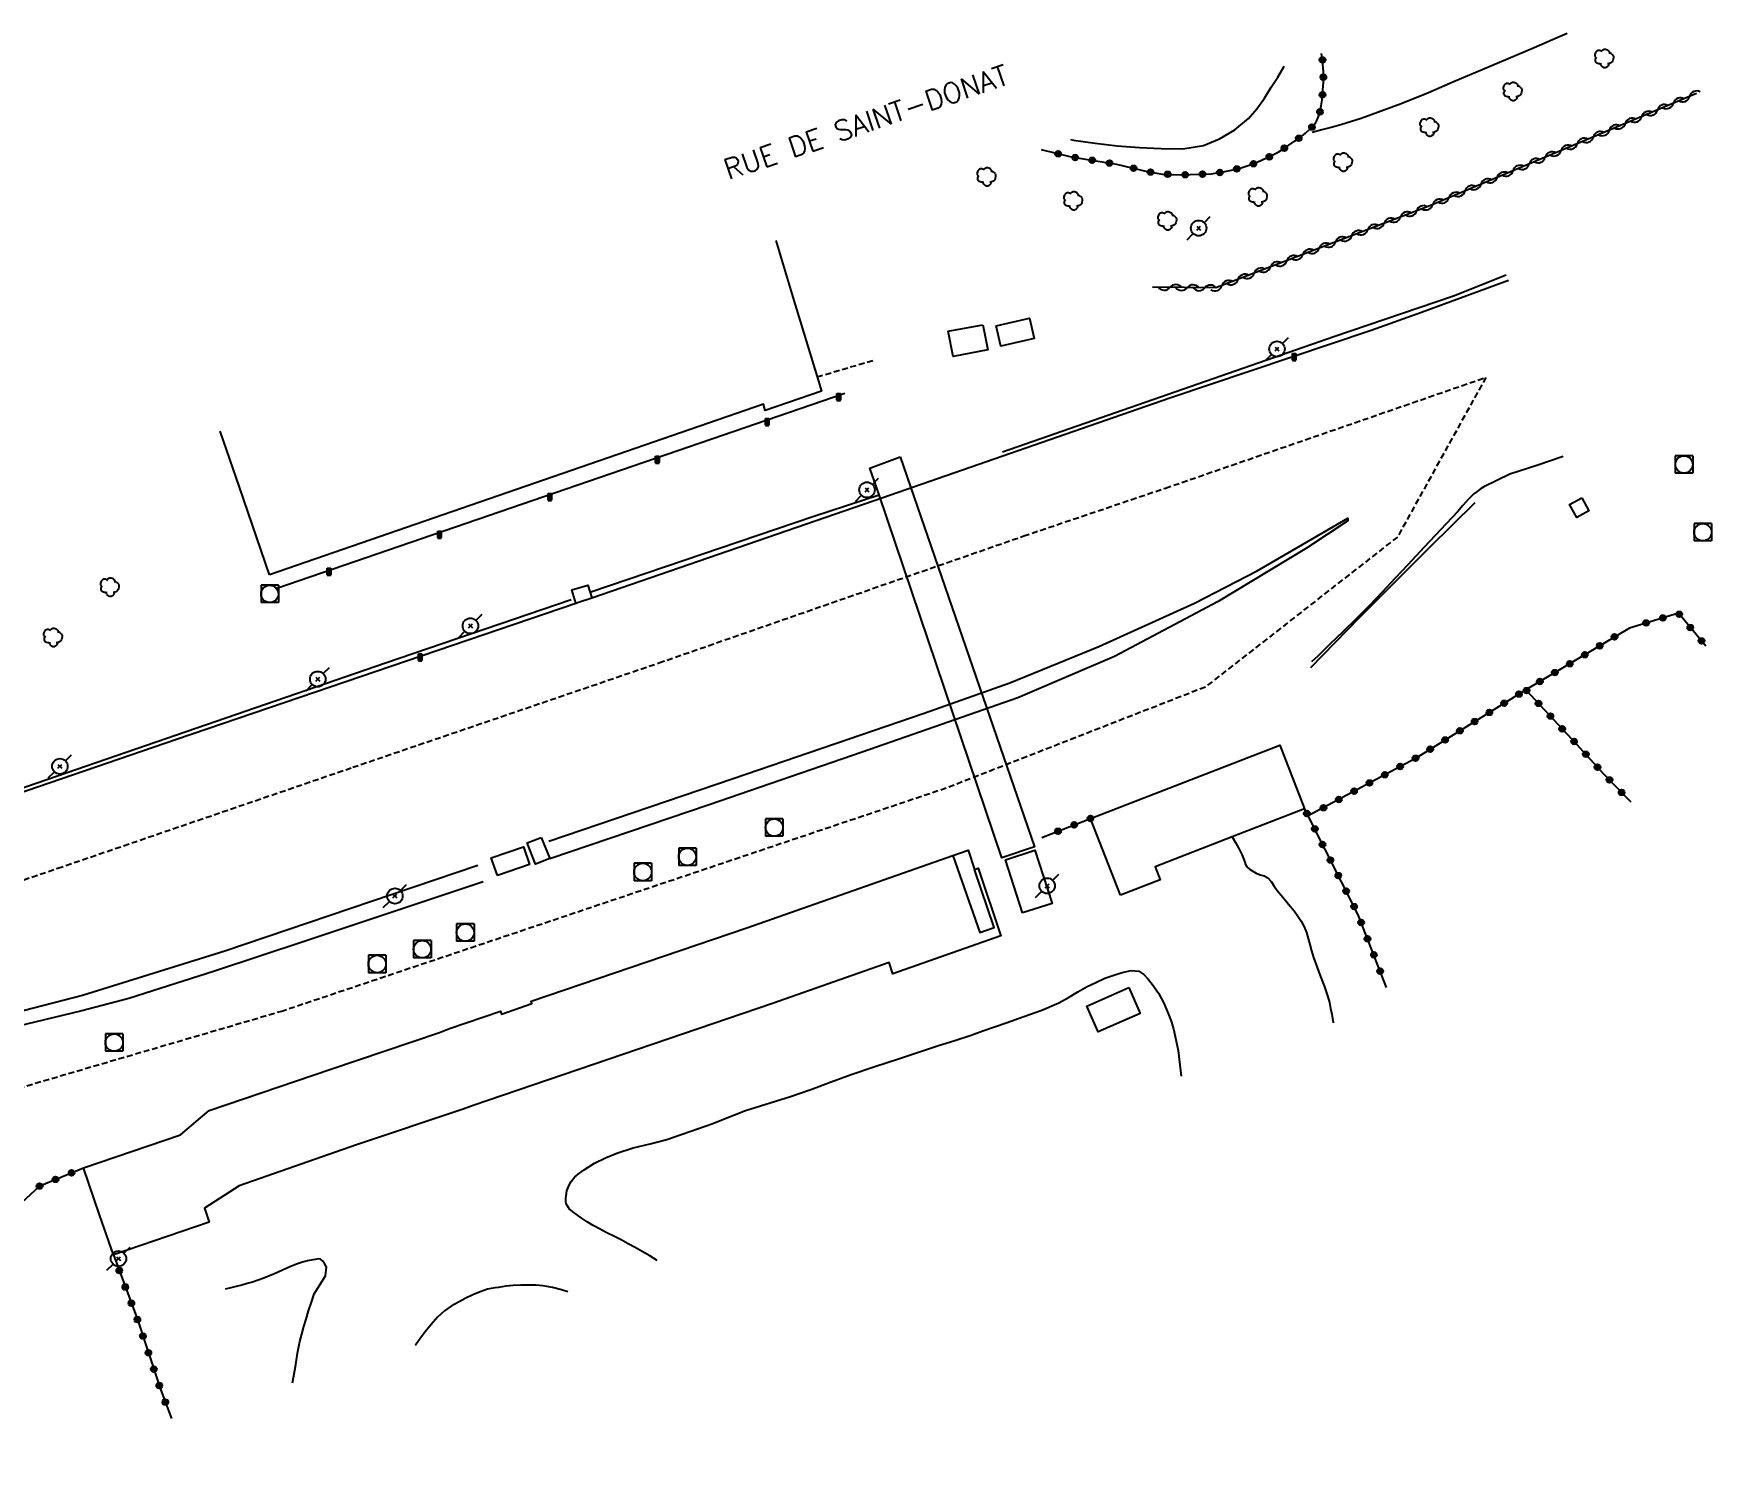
# Model space of a CAD drawing. Header units: millimetres. Extents: x 170000 to 171000, y 110000 to 111000.
# Drawn here: x 170478 to 170622.7, y 110304.8 to 110428 of the extents above; entities that cross this region are included whole.
import ezdxf
from ezdxf.enums import TextEntityAlignment as Align

# ---------------------------------------------------------------- set-up
doc = ezdxf.new("R2010")
doc.units = ezdxf.units.MM
doc.linetypes.add('DASHED', pattern=[0.75, 0.5, -0.25])
doc.layers.get('0').update_dxf_attribs({"linetype": 'CONTINUOUS'})
for name, color, linetype in [('W0001', 6, 'DASHED'), ('W0004', 5, 'CONTINUOUS'), ('W0008', 7, 'CONTINUOUS'), ('W0010', 4, 'CONTINUOUS'), ('W0017', 7, 'CONTINUOUS'), ('W0104', 1, 'CONTINUOUS'), ('W0105', 7, 'CONTINUOUS'), ('W0112', 1, 'DASHED'), ('W0300', 7, 'CONTINUOUS'), ('W0310', 3, 'CONTINUOUS'), ('W0323', 7, 'CONTINUOUS'), ('W0333', 7, 'CONTINUOUS'), ('W0401', 7, 'CONTINUOUS'), ('W0420', 7, 'CONTINUOUS'), ('W0439', 7, 'CONTINUOUS'), ('W0473', 7, 'CONTINUOUS'), ('W0989', 7, 'CONTINUOUS')]:
    doc.layers.add(name, color=color, linetype=linetype)
doc.styles.get("Standard").update_dxf_attribs({"font": 'romans.shx', "width": 0.85})

# ---------------------------------------------------------------- blocks, each defined once
blk = doc.blocks.new('T473')
for p, q in [((-0.166667, 0.166667), (0.166667, -0.166667)), ((-0.166667, -0.166667), (0.166667, 0.166667)), ((0.500001, 0.500001), (1.000002, 1.000002)), ((-1.000002, -1.000002), (-0.500001, -0.500001))]:
    blk.add_line(p, q)
blk.add_ellipse((0, 0), major_axis=(0.471405, 0.471405), ratio=1, start_param=5.4977871438, end_param=11.780972451)
blk = doc.blocks.new('T420')
for p, q in [((0.75, 0.75), (-0.75, 0.75)), ((-0.75, 0.75), (-0.75, -0.75)), ((0.75, 0.75), (0.75, -0.75)), ((0.75, -0.75), (-0.75, -0.75))]:
    blk.add_line(p, q)
blk.add_ellipse((0, 0), major_axis=(-0.53, 0.53), ratio=1, start_param=3.926991, end_param=10.210176)
blk = doc.blocks.new('T300')
for p, q in [((-0.8, 0.51), (-0.86, 0.34)), ((-0.86, 0.34), (-0.86, 0.17)), ((-0.86, 0.17), (-0.74, 0.06)), ((-0.69, 0.63), (-0.8, 0.51)), ((-0.8, -0.06), (-0.74, 0.06)), ((-0.74, 0.06), (-0.69, 0.11)), ((-0.57, 0.69), (-0.69, 0.63)), ((-0.46, 0.69), (-0.57, 0.69)), ((-0.29, 0.63), (-0.46, 0.69)), ((-0.29, 0.63), (-0.17, 0.74)), ((-0.23, 0.57), (-0.29, 0.63)), ((-0.17, 0.74), (-0.06, 0.8)), ((-0.06, 0.8), (0.06, 0.8)), ((0.06, 0.8), (0.23, 0.74)), ((0.23, 0.74), (0.34, 0.63)), ((0.34, 0.63), (0.4, 0.51)), ((0.46, 0.46), (0.34, 0.46)), ((0.4, 0.51), (0.4, 0.46)), ((0.57, 0.4), (0.46, 0.46)), ((0.57, 0.4), (0.69, 0.29)), ((0.69, 0.29), (0.74, 0.17)), ((0.74, 0.06), (0.69, -0.17)), ((0.74, 0.17), (0.74, 0.06)), ((-0.8, -0.17), (-0.8, -0.06)), ((-0.8, -0.23), (-0.8, -0.17)), ((-0.74, -0.34), (-0.8, -0.23)), ((-0.69, -0.4), (-0.74, -0.34)), ((-0.51, -0.46), (-0.69, -0.4)), ((-0.4, -0.46), (-0.51, -0.46)), ((-0.4, -0.46), (-0.34, -0.46)), ((-0.34, -0.46), (-0.34, -0.4)), ((-0.34, -0.51), (-0.34, -0.46)), ((-0.29, -0.63), (-0.34, -0.51)), ((-0.17, -0.74), (-0.29, -0.63)), ((-0.06, -0.8), (-0.17, -0.74)), ((0.06, -0.8), (-0.06, -0.8)), ((0.17, -0.74), (0.06, -0.8)), ((0.23, -0.69), (0.17, -0.74)), ((0.29, -0.46), (0.23, -0.46)), ((0.29, -0.63), (0.23, -0.69)), ((0.46, -0.4), (0.29, -0.46)), ((0.34, -0.51), (0.29, -0.63)), ((0.34, -0.51), (0.34, -0.46)), ((0.57, -0.34), (0.46, -0.4)), ((0.63, -0.29), (0.57, -0.34)), ((0.69, -0.17), (0.63, -0.29))]:
    blk.add_line(p, q)
blk = doc.blocks.new('T401')
for p, q in [((-0.3, 0.3), (0, 0.3)), ((-0.3, -0.25), (-0.3, 0.3)), ((-0.3, 0.15), (0, 0.15)), ((-0.3, 0), (0, 0)), ((0, 0.3), (0, -0.25)), ((-0.3, -0.15), (0, -0.15)), ((-0.3, -0.25), (-0.3, -0.3)), ((-0.3, -0.3), (0, -0.3)), ((0, -0.3), (0, -0.25))]:
    blk.add_line(p, q)
blk = doc.blocks.new('t323o')
at = {"color": 0, "linetype": 'Continuous'}
for radius in [0.25, 0.15]:
    blk.add_circle((0, 0), radius, dxfattribs=at)
blk = doc.blocks.new('t310o')
at = {"color": 0, "linetype": 'Continuous'}
for centre, start, end in [((-0.5, 0.38), 216.8699, 323.1304), ((0.5, -0.37), 36.8699, 143.1303)]:
    blk.add_arc(centre, 0.625, start, end, dxfattribs=at)

msp = doc.modelspace()

# ---------------------------------------------------------------- linework, layer by layer
at = {"layer": 'W0001'}
for points in [[(170413.81, 110333.5), (170445.15, 110344.31), (170480.05, 110356.12), (170505.48, 110364.82), (170531.88, 110373.82), (170563.33, 110384.76), (170575.54, 110388.88), (170603.16, 110398.42)], [(170603.16, 110398.42), (170595.53, 110384.66), (170578.98, 110371.74), (170556.64, 110363.02), (170524.65, 110352.27), (170499.46, 110343.82), (170466, 110334.02), (170428.57, 110328.69)]]:
    msp.add_lwpolyline(points, dxfattribs=at)
at = {"layer": 'W0004'}
msp.add_lwpolyline([(170498.95, 110380.27), (170547.91, 110397.05)], dxfattribs=at)
at = {"layer": 'W0008'}
for points in [[(170411.28, 110340.2), (170436.47, 110348.91), (170459.53, 110356.71), (170490.29, 110367.24), (170524.71, 110378.96), (170524.94, 110379.04), (170526.08, 110379.43), (170550.42, 110387.8), (170575.93, 110396.67), (170593.28, 110402.48), (170597.6, 110404.04), (170604.02, 110406.4), (170605.1, 110406.79)], [(170609.81, 110391.59), (170607.64, 110390.87), (170605.21, 110390.07), (170602.97, 110388.98), (170602.68, 110388.79), (170602.4, 110388.6), (170602.12, 110388.39), (170601.62, 110387.9), (170601.16, 110387.37), (170600.7, 110386.84), (170599.28, 110385.31), (170597.85, 110383.8), (170596.42, 110382.28), (170595.32, 110381.09), (170594.22, 110379.91), (170593.1, 110378.74), (170591.99, 110377.62), (170590.86, 110376.52), (170589.72, 110375.43), (170589.2, 110374.92), (170588.67, 110374.41), (170588.14, 110373.91)]]:
    msp.add_lwpolyline(points, dxfattribs=at)
at = {"layer": 'W0010'}
for points in [[(170561.49, 110392.01), (170590.06, 110401.94), (170600.36, 110405.46), (170604.92, 110407.26)], [(170526.02, 110379.93), (170545.22, 110386.46), (170550.85, 110388.31)], [(170588.06, 110373.43), (170592.27, 110377.73), (170598.33, 110383.8), (170602.23, 110387.64)], [(170522.4, 110358.46), (170538.29, 110363.87), (170554.74, 110369.5), (170562.12, 110372.09), (170569.8, 110375.24), (170578.03, 110378.96), (170583.44, 110381.75), (170591.26, 110386.28), (170591.26, 110386.06), (170587.7, 110383.7), (170580.09, 110379.12)], [(170417.83, 110342.66), (170439.02, 110350.05), (170466.16, 110359.33), (170508.32, 110373.83), (170524.31, 110379.28)], [(170580.09, 110379.12), (170571.14, 110374.37), (170562.82, 110370.8), (170556.22, 110368.5), (170549.41, 110366.14), (170536.22, 110361.59), (170522.46, 110356.93)], [(170443.04, 110335.54), (170450.7, 110337.51), (170463.51, 110340.58), (170470.37, 110342.13), (170482.19, 110345.2), (170494.45, 110349.01), (170508.88, 110353.9), (170516.26, 110356.4)], [(170516.73, 110354.94), (170501.39, 110349.85), (170493.56, 110347.26), (170486.18, 110344.91), (170482.14, 110343.84), (170476.52, 110342.5), (170469.71, 110341.02), (170463.1, 110339.65), (170455.8, 110338.12), (170449.96, 110336.97), (170447.74, 110336.49), (170443.04, 110335.54)]]:
    msp.add_lwpolyline(points, dxfattribs=at)
at = {"layer": 'W0017'}
for points in [[(170610.16, 110428.04), (170609.56, 110427.78), (170607.32, 110426.82), (170605.08, 110425.87), (170602.83, 110424.92), (170600.52, 110423.93), (170598.2, 110422.94), (170595.86, 110422), (170594.14, 110421.36), (170592.41, 110420.74), (170590.66, 110420.18), (170589.83, 110419.95), (170589.01, 110419.74), (170588.18, 110419.53)], [(170567.35, 110418.92), (170567.6, 110418.87), (170569.49, 110418.61), (170571.39, 110418.38), (170573.29, 110418.24), (170575.16, 110418.13), (170577.04, 110418.11), (170578.82, 110418.41), (170580.21, 110418.98), (170581.53, 110419.76), (170582.7, 110420.72), (170583.43, 110421.55), (170584.07, 110422.48), (170584.66, 110423.43), (170585.22, 110424.29), (170585.74, 110425.17), (170585.77, 110425.23)], [(170581.29, 110358.83), (170581.58, 110358.33), (170581.87, 110357.83), (170582.13, 110357.32), (170582.18, 110357.17), (170582.24, 110357.02), (170582.3, 110356.88), (170582.37, 110356.66), (170582.44, 110356.44), (170582.54, 110356.25), (170582.77, 110356.03), (170583.06, 110355.86), (170583.36, 110355.71), (170583.7, 110355.57), (170584.05, 110355.46), (170584.36, 110355.3), (170584.66, 110354.98), (170584.91, 110354.59), (170585.16, 110354.21), (170585.65, 110353.62), (170586.15, 110353.04), (170586.62, 110352.45), (170586.95, 110352), (170587.25, 110351.55), (170587.51, 110351.07), (170587.7, 110350.58), (170587.84, 110350.07), (170587.98, 110349.55), (170588.14, 110349), (170588.31, 110348.44), (170588.49, 110347.88), (170588.84, 110346.93), (170589.22, 110346), (170589.54, 110345.04), (170589.67, 110344.55), (170589.77, 110344.05), (170589.87, 110343.55), (170590, 110342.83), (170590, 110342.81)], [(170531.72, 110322.33), (170531.09, 110322.72), (170530.44, 110323.1), (170529.84, 110323.44), (170529.23, 110323.77), (170528.62, 110324.1), (170528, 110324.41), (170527.38, 110324.72), (170526.76, 110325.05), (170526.22, 110325.35), (170525.69, 110325.66), (170525.18, 110326.01), (170524.67, 110326.36), (170524.17, 110326.74), (170523.89, 110327.21), (170523.85, 110327.43), (170523.85, 110327.66), (170523.87, 110327.89), (170523.95, 110328.33), (170524.11, 110328.75), (170524.32, 110329.14), (170524.63, 110329.52), (170525.02, 110329.85), (170525.42, 110330.15), (170526.31, 110330.72), (170527.27, 110331.17), (170528.25, 110331.57), (170529.66, 110332.02), (170531.11, 110332.38), (170532.55, 110332.76), (170533.88, 110333.2), (170535.2, 110333.66), (170536.51, 110334.14), (170537.45, 110334.5), (170538.39, 110334.88), (170539.34, 110335.24), (170540.63, 110335.66), (170541.93, 110336.04), (170543.23, 110336.45), (170544.98, 110337.06), (170546.72, 110337.71), (170548.46, 110338.34), (170550.5, 110339.04), (170552.54, 110339.71), (170554.59, 110340.39), (170555.99, 110340.84), (170557.39, 110341.29), (170558.78, 110341.75), (170559.79, 110342.1), (170560.8, 110342.45), (170561.8, 110342.8), (170563.34, 110343.34), (170564.87, 110343.89), (170566.35, 110344.54), (170567.17, 110344.99), (170567.98, 110345.47), (170568.8, 110345.92), (170569.54, 110346.29), (170570.3, 110346.64), (170571.08, 110346.91), (170571.82, 110347.15), (170572.57, 110347.32), (170573.25, 110347.25), (170573.67, 110346.97), (170574.04, 110346.57), (170574.38, 110346.14), (170574.93, 110345.35), (170575.39, 110344.49), (170575.78, 110343.6), (170576.02, 110342.96), (170576.22, 110342.3), (170576.39, 110341.63), (170576.63, 110340.42), (170576.78, 110339.19), (170576.88, 110338.2)], [(170500.28, 110311.77), (170500.4, 110312.38), (170500.57, 110313.36), (170500.73, 110314.35), (170500.93, 110315.34), (170501.1, 110315.98), (170501.28, 110316.63), (170501.46, 110317.27), (170501.68, 110318), (170501.92, 110318.74), (170502.17, 110319.46), (170502.64, 110320.24), (170503.13, 110321.01), (170503.21, 110321.74), (170503.09, 110322.01), (170502.92, 110322.27), (170502.71, 110322.43), (170502.5, 110322.46), (170502.27, 110322.42), (170502.03, 110322.37), (170501.58, 110322.29), (170501.14, 110322.17), (170500.71, 110322.04), (170500.06, 110321.78), (170499.44, 110321.48), (170498.81, 110321.19), (170498.32, 110320.99), (170497.82, 110320.8), (170497.32, 110320.63), (170496.85, 110320.47), (170496.38, 110320.33), (170495.91, 110320.2), (170495.44, 110320.08), (170494.97, 110319.97), (170494.5, 110319.86)], [(170524.02, 110319.62), (170523.48, 110319.8), (170522.69, 110320), (170521.9, 110320.13), (170521.26, 110320.19), (170520.61, 110320.2), (170519.96, 110320.19), (170519.32, 110320.16), (170518.68, 110320.1), (170518.05, 110320.01), (170517.73, 110319.97), (170517.41, 110319.91), (170517.1, 110319.84), (170516.46, 110319.63), (170515.85, 110319.36), (170515.24, 110319.07), (170514.6, 110318.74), (170513.97, 110318.39), (170513.38, 110317.99), (170512.79, 110317.43), (170512.24, 110316.82), (170511.73, 110316.17), (170511.29, 110315.6), (170510.88, 110315.02), (170510.86, 110315)]]:
    msp.add_lwpolyline(points, dxfattribs=at)
at = {"layer": 'W0104'}
for points in [[(170541.95, 110410.21), (170543.43, 110405.34), (170545.51, 110398.47), (170545.89, 110397.23), (170541.04, 110395.56), (170540.88, 110396.1), (170498.32, 110381.42)], [(170498.32, 110381.42), (170495.72, 110388.96), (170494.05, 110393.79)]]:
    msp.add_lwpolyline(points, dxfattribs=at)
for points in [[(170560.94, 110402.87), (170563.82, 110403.53), (170564.23, 110401.76), (170561.35, 110401.1)], [(170559.8, 110402.96), (170560.22, 110400.78), (170557.24, 110400.21), (170556.82, 110402.39)], [(170571.65, 110353.79), (170569.08, 110360.41), (170585.39, 110366.74), (170587.52, 110361.25), (170581.29, 110358.83), (170574.65, 110356.25), (170575.09, 110355.12)], [(170521.74, 110358.78), (170522.46, 110356.95), (170521.25, 110356.47), (170520.53, 110358.3), (170521.74, 110358.78)], [(170557.21, 110357.23), (170559.54, 110350.6), (170560.77, 110351.03), (170559.08, 110356.02), (170559.39, 110356.12), (170561.36, 110350.3), (170552.05, 110347.03), (170551.71, 110347.99), (170541.68, 110344.47), (170515.86, 110335.69), (170514.99, 110335.37), (170505.81, 110332.29), (170495.69, 110328.75), (170492.71, 110326.82), (170493.12, 110325.62), (170484.86, 110322.82), (170483.65, 110326.25), (170482.28, 110330.3), (170490.65, 110333.14), (170493.11, 110335.25), (170503.6, 110338.81), (170512.96, 110341.98), (170513.83, 110342.32), (170518.21, 110343.81), (170518.3, 110343.54), (170520.92, 110344.46), (170520.85, 110344.68), (170539.45, 110350.98), (170539.44, 110350.99)], [(170517.95, 110355.49), (170517.43, 110357.02), (170520.21, 110357.96), (170520.73, 110356.44)], [(170563.21, 110352.27), (170561.74, 110356.85), (170564.29, 110357.67), (170565.77, 110353.09)], [(170572.38, 110345.85), (170573.36, 110343.62), (170569.73, 110342.02), (170568.75, 110344.24)]]:
    msp.add_lwpolyline(points, close=True, dxfattribs=at)
at = {"layer": 'W0105'}
for points in [[(170524.71, 110378.96), (170524.37, 110380.1), (170525.75, 110380.51), (170526.08, 110379.43)], [(170557.21, 110357.23), (170558.53, 110357.67), (170559.08, 110356.02)]]:
    msp.add_lwpolyline(points, dxfattribs=at)
at = {"layer": 'W0112'}
msp.add_lwpolyline([(170545.51, 110398.47), (170550.38, 110399.9)], dxfattribs=at)
at = {"layer": 'W0310'}
msp.add_lwpolyline([(170621.31, 110422.88), (170598.34, 110413.21), (170579.89, 110406.13), (170574.43, 110406.2)], dxfattribs=at)
at = {"layer": 'W0323'}
for points in [[(170571.32, 110416.8), (170572.64, 110416.48), (170573.95, 110416.16), (170575.28, 110415.94), (170576.07, 110415.89), (170576.87, 110415.88), (170577.67, 110415.89), (170578.58, 110415.92), (170579.48, 110415.97), (170580.38, 110416.09), (170581.8, 110416.4), (170583.18, 110416.85), (170584.51, 110417.44), (170585.25, 110417.84), (170585.97, 110418.28), (170586.67, 110418.76), (170587.14, 110419.1), (170587.6, 110419.46), (170588.02, 110419.85), (170588.2, 110420.02), (170588.36, 110420.2), (170588.51, 110420.39), (170588.65, 110420.68), (170588.76, 110420.98), (170588.86, 110421.29), (170588.97, 110421.81), (170589.04, 110422.35), (170589.09, 110422.88), (170589.15, 110423.82), (170589.16, 110424.77), (170589.09, 110425.7), (170589, 110426.34)], [(170564.83, 110418.05), (170567.41, 110417.41), (170571.32, 110416.8)], [(170622.12, 110375.26), (170619.76, 110378.09), (170615.54, 110376.82)], [(170615.54, 110376.82), (170606.6, 110371.49), (170610.98, 110366.81), (170613.31, 110364.25), (170615.64, 110361.86)], [(170606.6, 110371.49), (170597.09, 110365.59), (170587.84, 110360.63)], [(170594.6, 110345.86), (170592.15, 110352.12), (170587.84, 110360.63), (170587.52, 110361.25)], [(170564.89, 110358.76), (170569.08, 110360.41)], [(170476.56, 110304.84), (170475.22, 110308.93), (170471.44, 110319.16), (170470.47, 110321.33), (170473.43, 110324.09), (170478.5, 110328.76), (170482.28, 110330.3)], [(170484.86, 110322.82), (170486.92, 110317.25), (170488.94, 110311.16), (170489.86, 110308.72)]]:
    msp.add_lwpolyline(points, dxfattribs=at)
at = {"layer": 'W0333'}
msp.add_lwpolyline([(170552.67, 110391.56), (170564.24, 110357.97), (170561.43, 110357.01), (170550.85, 110388.31), (170550.07, 110390.61)], close=True, dxfattribs=at)
at = {"layer": 'W0439'}
msp.add_lwpolyline([(170611.42, 110388.05), (170612.04, 110386.93), (170610.99, 110386.35), (170610.37, 110387.48), (170611.42, 110388.05)], close=True, dxfattribs=at)

# ---------------------------------------------------------------- block references
at = {"layer": 'W0300'}
for p in [(170613.41, 110425.9), (170605.52, 110423.05), (170598.34, 110419.99), (170590.89, 110416.97), (170560.16, 110415.7), (170583.55, 110413.98), (170567.63, 110413.64), (170575.75, 110411.9), (170484.59, 110380.34), (170479.7, 110376)]:
    msp.add_blockref('T300', p, dxfattribs=at)
at = {"layer": 'W0310'}
for p, rotation in [((170617.95, 110421.46), 202.8189631607117), ((170619.33, 110422.05), 202.8189631607117), ((170620.71, 110422.63), 202.8189631607117), ((170615.18, 110420.3), 202.8189631607117), ((170616.57, 110420.88), 202.8189631607117), ((170611.04, 110418.56), 202.8189631607117), ((170612.42, 110419.14), 202.8189631607117), ((170613.8, 110419.72), 202.8189631607117), ((170608.27, 110417.39), 202.8189631607117), ((170609.65, 110417.97), 202.8189631607117), ((170604.12, 110415.65), 202.8189631607117), ((170605.5, 110416.23), 202.8189631607117), ((170606.89, 110416.81), 202.8189631607117), ((170601.36, 110414.48), 202.8189631607117), ((170602.74, 110415.07), 202.8189631607117), ((170597.19, 110412.77), 200.9971334566879), ((170598.59, 110413.32), 202.8189631607117), ((170599.97, 110413.9), 202.8189631607117), ((170594.39, 110411.7), 200.9971334566879), ((170595.79, 110412.24), 200.9971334566879), ((170590.19, 110410.09), 200.9971334566879), ((170591.59, 110410.62), 200.9971334566879), ((170592.99, 110411.16), 200.9971334566879), ((170585.99, 110408.47), 200.9971334566879), ((170587.39, 110409.01), 200.9971334566879), ((170588.79, 110409.55), 200.9971334566879), ((170581.79, 110406.86), 200.9971334566879), ((170583.19, 110407.4), 200.9971334566879), ((170584.59, 110407.94), 200.9971334566879), ((170575.93, 110406.18), 179.2974698307539), ((170577.43, 110406.16), 179.2974698307539), ((170578.93, 110406.14), 179.2974698307539), ((170580.39, 110406.32), 200.9971334566879)]:
    msp.add_blockref('t310o', p, dxfattribs=dict(at, rotation=rotation))
at = {"layer": 'W0323'}
for p, rotation in [((170589.08, 110425.77), 98.41992994007308), ((170589.15, 110424.28), 89.87861081954975), ((170589.08, 110422.78), 84.68053433817694), ((170588.86, 110421.3), 77.3900204253753), ((170587.03, 110419.02), 35.9620832112963), ((170588.17, 110419.99), 45.16607425877555), ((170566.29, 110417.69), 346.1099322354265), ((170567.75, 110417.36), 351.0371509501824), ((170584.49, 110417.43), 23.71765385849458), ((170585.79, 110418.17), 31.62523401445836), ((170569.23, 110417.13), 351.0371509501824), ((170570.72, 110416.89), 351.0371509501824), ((170572.78, 110416.44), 346.3131167114195), ((170574.24, 110416.11), 350.8322189846256), ((170575.73, 110415.92), 356.3248411713913), ((170577.23, 110415.88), 0.7179546455923719), ((170578.73, 110415.93), 3.654897029358613), ((170580.22, 110416.07), 7.242908733074071), ((170581.69, 110416.38), 12.43445139390023), ((170583.12, 110416.83), 18.07507103379194), ((170616.98, 110377.26), 196.7541395724918), ((170618.42, 110377.69), 196.7541395724918), ((170619.82, 110378.01), 129.8830111907085), ((170620.78, 110376.86), 129.8830111907085), ((170612.97, 110375.29), 210.7938071209559), ((170614.25, 110376.06), 210.7938071209559), ((170621.74, 110375.71), 129.8830111907085), ((170611.68, 110374.52), 210.7938071209559), ((170609.1, 110372.98), 210.7938071209559), ((170610.39, 110373.75), 210.7938071209559), ((170606.01, 110371.13), 211.8009131900242), ((170606.67, 110371.43), 313.0733841530691), ((170607.81, 110372.22), 210.7938071209559), ((170603.46, 110369.55), 211.8009131900242), ((170604.74, 110370.34), 211.8009131900242), ((170607.69, 110370.33), 313.0733841530691), ((170602.19, 110368.76), 211.8009131900242), ((170608.72, 110369.24), 313.0733841530691), ((170609.74, 110368.14), 313.0733841530691), ((170599.64, 110367.18), 211.8009131900242), ((170600.91, 110367.97), 211.8009131900242), ((170610.76, 110367.04), 313.0733841530691), ((170597.09, 110365.6), 211.8009131900242), ((170598.36, 110366.39), 211.8009131900242), ((170611.78, 110365.94), 312.2201509461078), ((170594.44, 110364.18), 208.2323700720304), ((170595.77, 110364.89), 208.2323700720304), ((170612.78, 110364.83), 312.2201509461078), ((170613.81, 110363.73), 314.3146252359352), ((170591.8, 110362.76), 208.2323700720304), ((170593.12, 110363.47), 208.2323700720304), ((170614.86, 110362.66), 314.3146252359352), ((170587.73, 110360.84), 116.8609596083537), ((170589.16, 110361.34), 208.2323700720304), ((170590.48, 110362.05), 208.2323700720304), ((170567.68, 110359.86), 21.53910695822216), ((170569.07, 110360.41), 21.53910695822216), ((170588.41, 110359.51), 116.8845959617649), ((170566.28, 110359.31), 21.53910695822216), ((170589.08, 110358.17), 116.8845959617649), ((170589.76, 110356.83), 116.8845959617649), ((170590.44, 110355.49), 116.8845959617649), ((170591.12, 110354.15), 116.8845959617649), ((170591.8, 110352.82), 116.8845959617649), ((170592.41, 110351.45), 111.3936444220284), ((170592.96, 110350.05), 111.3936444220284), ((170593.51, 110348.66), 111.3936444220284), ((170594.05, 110347.26), 111.3936444220284), ((170479.86, 110329.31), 22.26730320794082), ((170481.25, 110329.88), 22.26730320794082), ((170478.48, 110328.74), 42.59887036438464), ((170485.36, 110321.45), 290.3177752880883), ((170485.88, 110320.04), 290.3177752880883), ((170486.4, 110318.64), 290.3177752880883), ((170486.92, 110317.23), 288.3586712661106), ((170487.4, 110315.81), 288.3586712661106), ((170487.87, 110314.38), 288.3586712661106), ((170488.34, 110312.96), 288.3586712661106), ((170488.81, 110311.54), 288.3586712661106), ((170489.33, 110310.13), 290.626521949252)]:
    msp.add_blockref('t323o', p, dxfattribs=dict(at, rotation=rotation))
at = {"layer": 'W0401'}
for p in [(170586.79, 110400.18), (170547.52, 110396.74), (170541.36, 110394.58), (170531.89, 110391.34), (170522.62, 110388.11), (170513.11, 110384.88), (170503.59, 110381.67), (170511.45, 110374.31)]:
    msp.add_blockref('T401', p, dxfattribs=at)
at = {"layer": 'W0420'}
for p in [(170620.24, 110390.92), (170621.86, 110385.08), (170498.33, 110379.76), (170541.82, 110359.63), (170534.33, 110357.11), (170530.49, 110355.8), (170515.19, 110350.58), (170511.48, 110349.14), (170507.59, 110347.87), (170484.92, 110341.1)]:
    msp.add_blockref('T420', p, dxfattribs=at)
at = {"layer": 'W0473'}
for p in [(170578.4, 110411.28), (170585.15, 110400.87), (170549.81, 110388.73), (170515.63, 110377.01), (170502.47, 110372.42), (170480.24, 110364.91), (170565.34, 110354.61), (170509.12, 110353.73), (170485.29, 110322.48)]:
    msp.add_blockref('T473', p, dxfattribs=at)

# ---------------------------------------------------------------- texts
at = {"layer": 'W0989'}
msp.add_text('RUE DE SAINT-DONAT  ', height=1.75, rotation=18.8541, dxfattribs=at).set_placement((170550.86, 110420.8), align=Align.MIDDLE_CENTER)

doc.saveas('drawing.dxf')
